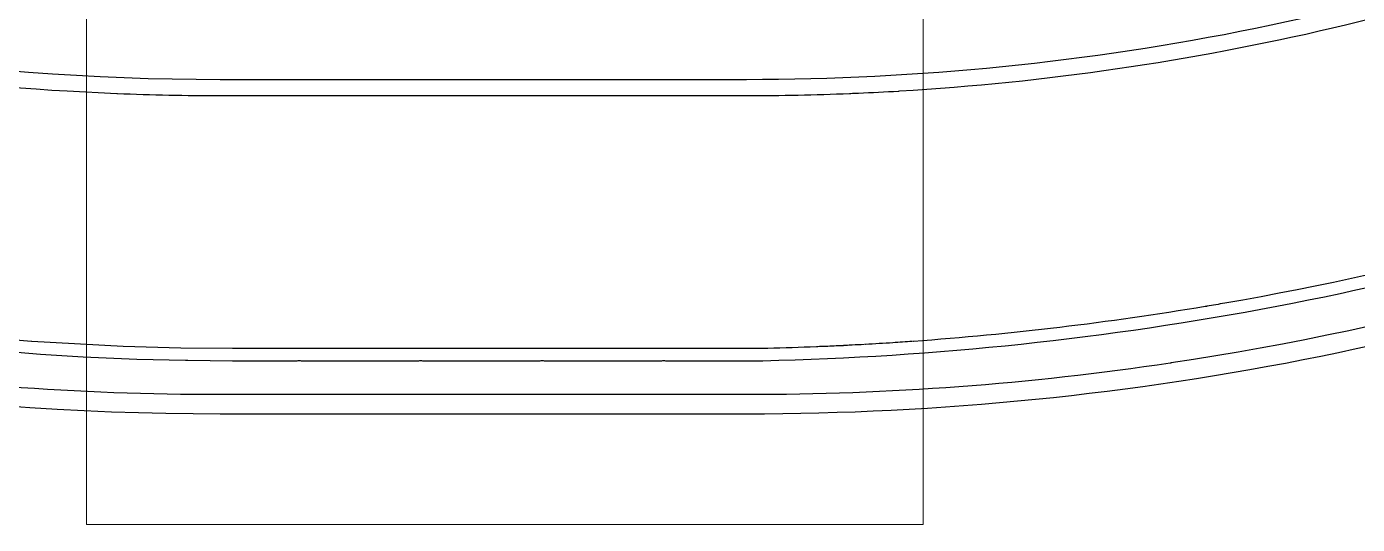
# Model space of a CAD drawing. Extents: x 3811 to 4253, y -432 to -307.
# Drawn here: x 4202.92 to 4216.83, y -372.51 to -367.3 of the extents above; entities that cross this region are included whole.
import ezdxf

# ---------------------------------------------------------------- set-up
doc = ezdxf.new("R2010")
doc.units = 0
doc.layers.add('gbr-dxf_layer0', color=7, linetype='Continuous')
doc.layers.add('gbr-outline-dxf_layer1', color=2, linetype='Continuous')
doc.layers.add('備註', color=1, linetype='Continuous', lineweight=9)

msp = doc.modelspace()

# ---------------------------------------------------------------- linework, layer by layer
at = {"layer": 'gbr-dxf_layer0'}
for p, q in [((4207.041, -371.15), (4205.771, -371.15)), ((4208.311, -371.15), (4207.041, -371.15)), ((4209.581, -371.15), (4208.311, -371.15))]:
    msp.add_line(p, q, dxfattribs=at)
at = {"layer": 'gbr-dxf_layer0', "linetype": 'Continuous'}
for points in [[(4238.584, -368.032), (4233.394, -367.117), (4233.127, -367.013), (4223.949, -365.395, 0.143732), (4220.872, -365.738, -0.100607), (4210.447, -367.857), (4204.946, -367.857, -0.15063), (4189.912, -363.222, 0.128354), (4187.306, -362.266, -0.064739), (4187.299, -362.266, -0.058104), (4187.293, -362.265, 0.023513), (4186.777, -362.241), (4166.628, -362.24), (4165.881, -362.272)], [(4187.218, -362.403), (4187.293, -362.431, -0.12627), (4189.784, -363.336), (4190.395, -363.741, 0.002981), (4190.665, -363.912), (4191.111, -364.186, 0.013182), (4192.344, -364.884), (4192.866, -365.153), (4193.318, -365.375, 0.097311), (4203.347, -367.975), (4203.864, -368, -0.055033), (4203.87, -368.001, 0.010023), (4204.947, -368.023), (4210.447, -368.023, 0.010023), (4211.523, -368.001, -0.055026), (4211.529, -368), (4211.538, -368, 0.000637), (4211.603, -367.998, -0.055256), (4211.608, -367.997), (4211.617, -367.997, 0.003901), (4212.035, -367.976, -0.059518), (4212.041, -367.975)], [(4205.771, -371.15), (4204.946, -371.15, -0.037066), (4200.517, -370.821), (4199.64, -370.677, -0.066754), (4199.633, -370.676, -0.064721), (4199.627, -370.674, -0.084374), (4190.173, -367.259, -0.000313), (4190.15, -367.247, -0.058015), (4190.145, -367.244, -0.056518), (4190.14, -367.241, -0.010789), (4189.029, -366.578, -0.000308), (4189.008, -366.565, -0.054309), (4189.003, -366.562, -0.05371), (4188.998, -366.559, -0.009533), (4188.042, -365.933, 0.096225), (4187.274, -365.59, -0.060789), (4187.268, -365.589, -0.060727), (4187.262, -365.588), (4187.07, -365.553, 0.033416), (4186.777, -365.533), (4181.337, -365.533)], [(4212.047, -367.975, 0.08538), (4220.917, -365.899, -0.137068), (4223.762, -365.532), (4233.272, -367.207), (4233.312, -367.222), (4233.336, -367.236)], [(4241.091, -371.761), (4229.186, -369.662, -0.013645), (4229.176, -369.66), (4228.093, -369.469, -0.016062), (4228.082, -369.467), (4223.377, -368.638, 0.144831), (4222.135, -368.779, -0.063011), (4214.886, -370.819, -0.051914), (4214.881, -370.821, -0.055066), (4214.876, -370.821, -0.037064), (4210.447, -371.15), (4209.581, -371.15)], [(4221.382, -368.572, -0.047305), (4215.446, -370.194, -0.001455), (4215.26, -370.226, -0.059652), (4215.254, -370.227)], [(4202.006, -370.636), (4203.067, -370.727), (4203.514, -370.753), (4204.075, -370.779), (4204.581, -370.791, -0.012347), (4204.59, -370.791, -0.023589), (4204.606, -370.791), (4205.073, -370.796), (4205.75, -370.795, -0.02965), (4205.771, -370.794, -0.029636), (4205.792, -370.795), (4207.02, -370.795, -0.028955), (4207.041, -370.794, -0.028934), (4207.061, -370.795), (4208.291, -370.795, -0.028245), (4208.311, -370.794, -0.028222), (4208.331, -370.795), (4209.561, -370.795, -0.027525), (4209.581, -370.794, -0.027489), (4209.6, -370.795), (4210.616, -370.795, 0.082851), (4221.197, -368.777, -0.076704)], [(4215.25, -370.228, -0.076869), (4215.242, -370.229, -0.023579), (4212.191, -370.593, -0.062902), (4212.185, -370.594)], [(4211.677, -370.626, -0.000973), (4211.553, -370.632, -0.05775), (4211.547, -370.633), (4211.54, -370.633, -0.000628), (4211.462, -370.637, -0.057056), (4211.457, -370.638), (4211.449, -370.638, -0.001347), (4211.276, -370.646, -0.055256), (4211.27, -370.646), (4211.262, -370.646, -0.000577), (4211.191, -370.649, -0.054496), (4211.186, -370.65), (4211.177, -370.65, -0.003892), (4210.67, -370.666), (4205.074, -370.668), (4204.535, -370.663), (4203.931, -370.646), (4202.977, -370.594, -0.062661), (4202.971, -370.593, -0.002748), (4202.649, -370.568)], [(4212.18, -370.594, -0.001574), (4211.977, -370.608, -0.002217), (4211.689, -370.625, -0.058727), (4211.683, -370.626)]]:
    msp.add_lwpolyline(points, format="xyb", dxfattribs=at)
at = {"layer": 'gbr-outline-dxf_layer1', "linetype": 'Continuous'}
msp.add_lwpolyline([(4161.062, -364.737), (4161.062, -353.137, -0.414215), (4162.062, -352.137), (4186.931, -352.137, -0.152268), (4195.513, -354.812, 0.152268), (4204.946, -357.753), (4210.446, -357.753, 0.101585), (4216.986, -356.41, -0.145892), (4225.557, -355.419), (4243.427, -358.57, -0.414233), (4244.238, -359.728), (4242.223, -371.152, -0.414154), (4241.065, -371.963), (4223.342, -368.838, 0.144694), (4222.215, -368.965, -0.100411), (4210.446, -371.353), (4204.946, -371.353, -0.151026), (4187.905, -366.085, 0.151038), (4186.776, -365.737), (4162.062, -365.737, -0.414215)], format="xyb", close=True, dxfattribs=at)
at = {"layer": '備註', "color": 1, "linetype": 'Continuous'}
msp.add_lwpolyline([(4203.546, -356.378), (4212.292, -356.378), (4212.292, -372.506), (4203.546, -372.506)], close=True, dxfattribs=at)

doc.saveas('drawing.dxf')
